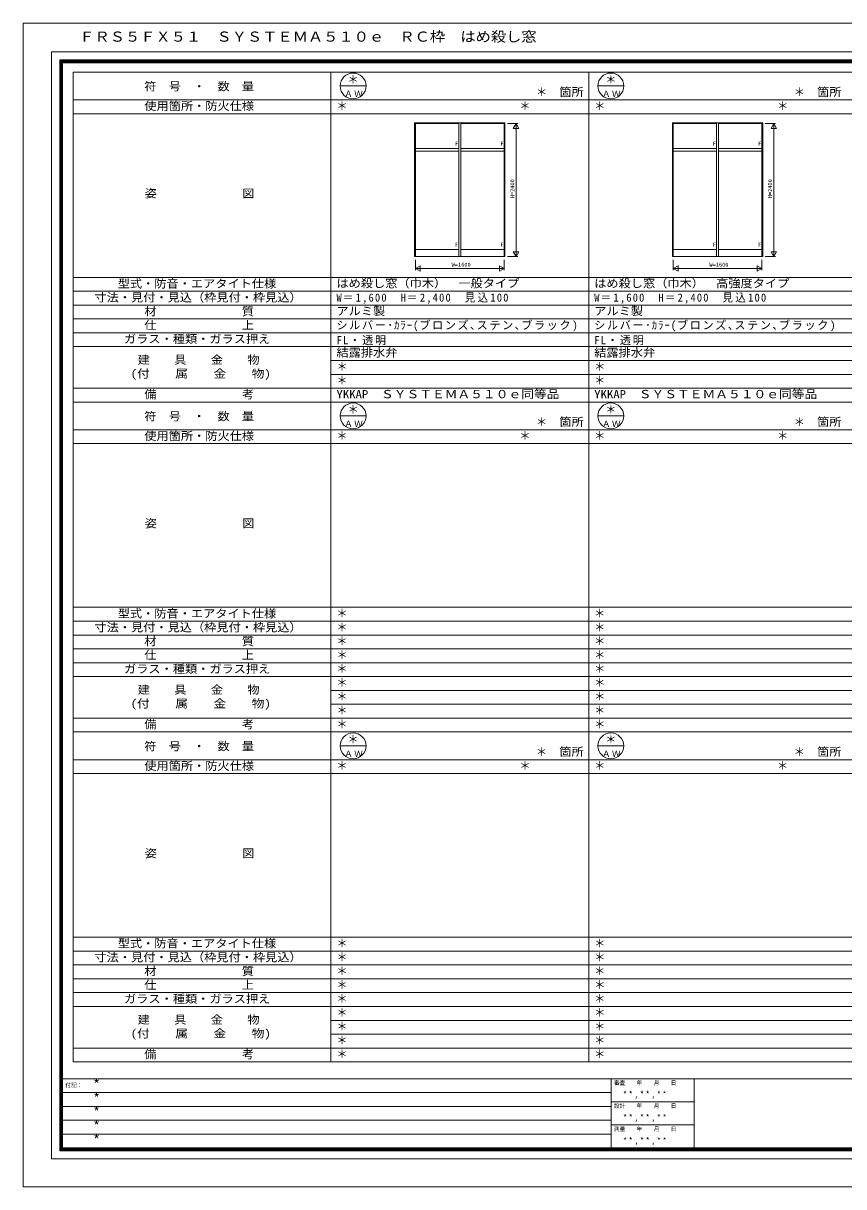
# Model space of a CAD drawing. Units: millimetres, scale not verified. Extents: x -14850 to 14850, y -10500 to 10500.
# Drawn here: x -14850 to -49, y -10500 to 10500 of the extents above; entities that cross this region are included whole.
import ezdxf
from ezdxf.enums import TextEntityAlignment as Align

# ---------------------------------------------------------------- set-up
doc = ezdxf.new("R2010")
doc.units = ezdxf.units.MM
doc.header["$LTSCALE"] = 50
doc.layers.add('0-0_0', color=7, linetype='Continuous')
for name, color, linetype, lineweight in [('0-1_USER1', 7, 'Continuous', 9), ('0-2_YKK_ZWAK', 4, 'Continuous', 9), ('0-3_YKK_11', 2, 'Continuous', 9)]:
    doc.layers.add(name, color=color, linetype=linetype, lineweight=lineweight)
doc.styles.add('ＭＳ ゴシック', font='')
doc.styles.get('ＭＳ ゴシック').set_extended_font_data('MS Gothic')

msp = doc.modelspace()

# ---------------------------------------------------------------- linework, layer by layer
at = {"layer": '0-1_USER1'}
for p, q in [((-14850, 10500), (14850, 10500)), ((-14850, -10500), (-14850, 10500)), ((-14340.23, 9987.41), (14340.79, 9987.41)), ((-14340.23, -9999.25), (-14340.23, 9987.41)), ((-14190.23, 9837.97), (14190.23, 9837.97)), ((-14190.23, -9849.81), (-14190.23, 9837.97)), ((-14177.82, 9825.57), (14177.82, 9825.57)), ((-14177.82, -9837.41), (-14177.82, 9825.57)), ((-14164.85, 9812.59), (14165.42, 9812.59)), ((-14164.85, -9825), (-14164.85, 9812.59)), ((-14152.44, 9799.62), (14152.45, 9799.62)), ((-14152.44, -9812.03), (-14152.44, 9799.62)), ((-14140.04, 9787.22), (14140.04, 9787.22)), ((-14140.04, -9799.06), (-14140.04, 9787.22)), ((-13949.96, 9617.94), (13950.04, 9617.94)), ((-13949.96, -8247.06), (-13949.96, 9617.94)), ((-9299.96, -8247.06), (-9299.96, 9617.94)), ((-4649.96, -8247.06), (-4649.96, 9617.94)), ((-9133.29, 9367.94), (-8666.63, 9367.94)), ((-4483.29, 9367.94), (-4016.63, 9367.94)), ((-13949.96, 9117.94), (13950.04, 9117.94)), ((-13949.96, 8867.94), (13950.04, 8867.94)), ((-13949.96, 5912.94), (13950.04, 5912.94)), ((-13949.96, 5662.94), (13950.04, 5662.94)), ((-13949.96, 5412.94), (13950.04, 5412.94)), ((-13949.96, 5162.94), (13950.04, 5162.94)), ((-13949.96, 4912.94), (13950.04, 4912.94)), ((-13949.96, 4662.94), (13950.04, 4662.94)), ((-9299.96, 4412.94), (13950.04, 4412.94)), ((-9299.96, 4162.94), (13950.04, 4162.94)), ((-13949.96, 3912.94), (13950.04, 3912.94)), ((-13949.96, 3662.94), (13950.04, 3662.94)), ((-9133.29, 3412.94), (-8666.63, 3412.94)), ((-4483.29, 3412.94), (-4016.63, 3412.94)), ((-13949.96, 3162.94), (13950.04, 3162.94)), ((-13949.96, 2912.94), (13950.04, 2912.94)), ((-13949.96, -42.06), (13950.04, -42.06)), ((-13949.96, -292.06), (13950.04, -292.06)), ((-13949.96, -542.06), (13950.04, -542.06)), ((-13949.96, -792.06), (13950.04, -792.06)), ((-13949.96, -1042.06), (13950.04, -1042.06)), ((-13949.96, -1292.06), (13950.04, -1292.06)), ((-9299.96, -1542.06), (13950.04, -1542.06)), ((-9299.96, -1792.06), (13950.04, -1792.06)), ((-13949.96, -2042.06), (13950.04, -2042.06)), ((-13949.96, -2292.06), (13950.04, -2292.06)), ((-9133.29, -2542.06), (-8666.63, -2542.06)), ((-4483.29, -2542.06), (-4016.63, -2542.06)), ((-13949.96, -2792.06), (13950.04, -2792.06)), ((-13949.96, -3042.06), (13950.04, -3042.06)), ((-13949.96, -5997.06), (13950.04, -5997.06)), ((-13949.96, -6247.06), (13950.04, -6247.06)), ((-13949.96, -6497.06), (13950.04, -6497.06)), ((-13949.96, -6747.06), (13950.04, -6747.06)), ((-13949.96, -6997.06), (13950.04, -6997.06)), ((-13949.96, -7247.06), (13950.04, -7247.06)), ((-9299.96, -7497.06), (13950.04, -7497.06)), ((-9299.96, -7747.06), (13950.04, -7747.06)), ((-13949.96, -7997.06), (13950.04, -7997.06)), ((-13949.96, -8247.06), (13950.04, -8247.06)), ((-14190.23, -8550.56), (14190.23, -8550.56)), ((-4245.68, -8550.56), (-4245.68, -9849.81)), ((-2746.8, -8550.56), (-2746.8, -9849.81)), ((-4245.68, -8798.68), (-14190.23, -8798.68)), ((-2746.8, -8965.6), (-4245.68, -8965.6)), ((-4245.68, -9049.62), (-14190.23, -9049.62)), ((-4245.68, -9299.44), (-14190.23, -9299.44)), ((-2746.8, -9382.33), (-4245.68, -9382.33)), ((-4245.68, -9549.25), (-14190.23, -9549.25)), ((14190.23, -9849.81), (-14190.23, -9849.81)), ((14177.82, -9837.41), (-14177.82, -9837.41)), ((14165.42, -9825), (-14164.85, -9825)), ((14152.45, -9812.03), (-14152.44, -9812.03)), ((14140.04, -9799.06), (-14140.04, -9799.06)), ((14340.79, -9999.25), (-14340.23, -9999.25)), ((-14850, -10500), (14850, -10500))]:
    msp.add_line(p, q, dxfattribs=at)
for centre in [(-8899.96, 9367.94), (-4249.96, 9367.94), (-8899.96, 3412.94), (-4249.96, 3412.94), (-8899.96, -2542.06), (-4249.96, -2542.06)]:
    msp.add_circle(centre, 233.33, dxfattribs=at)
at = {"layer": '0-2_YKK_ZWAK'}
for p, q in [((-7789.96, 6288.65), (-7789.96, 8703.65)), ((-7789.96, 8703.65), (-6992.96, 8703.65)), ((-6992.96, 8688.65), (-7774.96, 8688.65)), ((-6992.96, 8688.65), (-7774.96, 8688.65)), ((-7774.96, 8688.65), (-7774.96, 8238.65)), ((-7774.96, 8688.65), (-7774.96, 8238.65)), ((-6992.96, 8703.65), (-6992.96, 6288.65)), ((-6992.96, 8703.65), (-6992.96, 6288.65)), ((-6956.96, 8703.65), (-6992.96, 8703.65)), ((-6992.96, 8238.65), (-6992.96, 8688.65)), ((-6992.96, 8238.65), (-6992.96, 8688.65)), ((-6956.96, 8703.65), (-6956.96, 6288.65)), ((-6956.96, 6288.65), (-6956.96, 8703.65)), ((-6956.96, 8703.65), (-6159.96, 8703.65)), ((-6174.96, 8688.65), (-6956.96, 8688.65)), ((-6174.96, 8688.65), (-6956.96, 8688.65)), ((-6956.96, 8688.65), (-6956.96, 8238.65)), ((-6956.96, 8688.65), (-6956.96, 8238.65)), ((-6174.96, 8238.65), (-6174.96, 8688.65)), ((-6174.96, 8238.65), (-6174.96, 8688.65)), ((-6159.96, 6288.65), (-6159.96, 8703.65)), ((-3139.96, 6288.65), (-3139.96, 8703.65)), ((-3139.96, 8703.65), (-2342.96, 8703.65)), ((-2342.96, 8688.65), (-3124.96, 8688.65)), ((-2342.96, 8688.65), (-3124.96, 8688.65)), ((-3124.96, 8688.65), (-3124.96, 8238.65)), ((-3124.96, 8688.65), (-3124.96, 8238.65)), ((-2342.96, 8703.65), (-2342.96, 6288.65)), ((-2342.96, 8703.65), (-2342.96, 6288.65)), ((-2306.96, 8703.65), (-2342.96, 8703.65)), ((-2342.96, 8238.65), (-2342.96, 8688.65)), ((-2342.96, 8238.65), (-2342.96, 8688.65)), ((-2306.96, 8703.65), (-2306.96, 6288.65)), ((-2306.96, 6288.65), (-2306.96, 8703.65)), ((-2306.96, 8703.65), (-1509.96, 8703.65)), ((-1524.96, 8688.65), (-2306.96, 8688.65)), ((-1524.96, 8688.65), (-2306.96, 8688.65)), ((-2306.96, 8688.65), (-2306.96, 8238.65)), ((-2306.96, 8688.65), (-2306.96, 8238.65)), ((-1524.96, 8238.65), (-1524.96, 8688.65)), ((-1524.96, 8238.65), (-1524.96, 8688.65)), ((-1509.96, 6288.65), (-1509.96, 8703.65)), ((-7774.96, 8238.65), (-7774.96, 8188.65)), ((-7774.96, 8238.65), (-6992.96, 8238.65)), ((-6992.96, 8188.65), (-6992.96, 8238.65)), ((-6956.96, 8238.65), (-6956.96, 8188.65)), ((-6956.96, 8238.65), (-6174.96, 8238.65)), ((-6174.96, 8188.65), (-6174.96, 8238.65)), ((-3124.96, 8238.65), (-3124.96, 8188.65)), ((-3124.96, 8238.65), (-2342.96, 8238.65)), ((-2342.96, 8188.65), (-2342.96, 8238.65)), ((-2306.96, 8238.65), (-2306.96, 8188.65)), ((-2306.96, 8238.65), (-1524.96, 8238.65)), ((-1524.96, 8188.65), (-1524.96, 8238.65)), ((-7774.96, 8188.65), (-7774.96, 6413.65)), ((-7774.96, 8188.65), (-7774.96, 6288.65)), ((-6992.96, 8188.65), (-7774.96, 8188.65)), ((-6992.96, 6413.65), (-6992.96, 8188.65)), ((-6992.96, 6288.65), (-6992.96, 8188.65)), ((-6956.96, 8188.65), (-6956.96, 6413.65)), ((-6956.96, 8188.65), (-6956.96, 6288.65)), ((-6174.96, 8188.65), (-6956.96, 8188.65)), ((-6174.96, 6413.65), (-6174.96, 8188.65)), ((-6174.96, 6288.65), (-6174.96, 8188.65)), ((-3124.96, 8188.65), (-3124.96, 6413.65)), ((-3124.96, 8188.65), (-3124.96, 6288.65)), ((-2342.96, 8188.65), (-3124.96, 8188.65)), ((-2342.96, 6413.65), (-2342.96, 8188.65)), ((-2342.96, 6288.65), (-2342.96, 8188.65)), ((-2306.96, 8188.65), (-2306.96, 6413.65)), ((-2306.96, 8188.65), (-2306.96, 6288.65)), ((-1524.96, 8188.65), (-2306.96, 8188.65)), ((-1524.96, 6413.65), (-1524.96, 8188.65)), ((-1524.96, 6288.65), (-1524.96, 8188.65)), ((-7774.96, 6413.65), (-6992.96, 6413.65)), ((-6956.96, 6413.65), (-6174.96, 6413.65)), ((-3124.96, 6413.65), (-2342.96, 6413.65)), ((-2306.96, 6413.65), (-1524.96, 6413.65)), ((-7789.96, 6288.65), (-6977.96, 6288.65)), ((-7774.96, 6288.65), (-6992.96, 6288.65)), ((-6992.96, 6288.65), (-6956.96, 6288.65)), ((-6992.96, 6288.65), (-6977.96, 6288.65)), ((-6956.96, 6288.65), (-6971.96, 6288.65)), ((-6971.96, 6288.65), (-6159.96, 6288.65)), ((-6956.96, 6288.65), (-6174.96, 6288.65)), ((-3139.96, 6288.65), (-2327.96, 6288.65)), ((-3124.96, 6288.65), (-2342.96, 6288.65)), ((-2342.96, 6288.65), (-2306.96, 6288.65)), ((-2342.96, 6288.65), (-2327.96, 6288.65)), ((-2306.96, 6288.65), (-2321.96, 6288.65)), ((-2321.96, 6288.65), (-1509.96, 6288.65)), ((-2306.96, 6288.65), (-1524.96, 6288.65))]:
    msp.add_line(p, q, dxfattribs=at)
for points in [[(-7774.96, 8238.65), (-6992.96, 8238.65), (-7774.96, 8238.65)], [(-6956.96, 8238.65), (-6174.96, 8238.65), (-6956.96, 8238.65)], [(-3124.96, 8238.65), (-2342.96, 8238.65), (-3124.96, 8238.65)], [(-2306.96, 8238.65), (-1524.96, 8238.65), (-2306.96, 8238.65)], [(-7774.96, 8188.65), (-6992.96, 8188.65), (-7774.96, 8188.65)], [(-6956.96, 8188.65), (-6174.96, 8188.65), (-6956.96, 8188.65)], [(-3124.96, 8188.65), (-2342.96, 8188.65), (-3124.96, 8188.65)], [(-2306.96, 8188.65), (-1524.96, 8188.65), (-2306.96, 8188.65)]]:
    msp.add_lwpolyline(points, dxfattribs=at)
at = {"layer": '0-3_YKK_11'}
for p, q in [((-6114.96, 8688.65), (-5929.96, 8688.65)), ((-5959.96, 8688.65), (-6009.96, 8602.05)), ((-5959.96, 6289.65), (-5959.96, 8687.65)), ((-1464.96, 8688.65), (-1279.96, 8688.65)), ((-1309.96, 8688.65), (-1359.96, 8602.05)), ((-1309.96, 6289.65), (-1309.96, 8687.65)), ((-6009.96, 8602.05), (-5909.96, 8602.05)), ((-1359.96, 8602.05), (-1259.96, 8602.05)), ((-6009.96, 6375.25), (-5959.96, 6288.65)), ((-5909.96, 6375.25), (-6009.96, 6375.25)), ((-5959.96, 6288.65), (-5959.96, 6388.65)), ((-5959.96, 6288.65), (-5909.96, 6375.25)), ((-1359.96, 6375.25), (-1309.96, 6288.65)), ((-1259.96, 6375.25), (-1359.96, 6375.25)), ((-1309.96, 6288.65), (-1309.96, 6388.65)), ((-1309.96, 6288.65), (-1259.96, 6375.25)), ((-7774.96, 6228.65), (-7774.96, 6043.65)), ((-7688.36, 6123.65), (-7774.96, 6073.65)), ((-7688.36, 6023.65), (-7688.36, 6123.65)), ((-6174.96, 6228.65), (-6174.96, 6043.65)), ((-6114.96, 6288.65), (-5929.96, 6288.65)), ((-3124.96, 6228.65), (-3124.96, 6043.65)), ((-1611.56, 6123.65), (-1611.56, 6023.65)), ((-1524.96, 6073.65), (-1611.56, 6123.65)), ((-1524.96, 6228.65), (-1524.96, 6043.65)), ((-1464.96, 6288.65), (-1279.96, 6288.65)), ((-7774.96, 6073.65), (-7688.36, 6023.65)), ((-7774.96, 6073.65), (-7674.96, 6073.65)), ((-7773.96, 6073.65), (-6175.96, 6073.65)), ((-6174.96, 6073.65), (-6274.96, 6073.65)), ((-3124.96, 6073.65), (-3024.96, 6073.65)), ((-3123.96, 6073.65), (-1525.96, 6073.65)), ((-1524.96, 6073.65), (-1624.96, 6073.65)), ((-1611.56, 6023.65), (-1524.96, 6073.65))]:
    msp.add_line(p, q, dxfattribs=at)
for points in [[(-5909.96, 8602.05), (-5959.96, 8688.65), (-5959.96, 8588.65)], [(-1259.96, 8602.05), (-1309.96, 8688.65), (-1309.96, 8588.65)]]:
    msp.add_lwpolyline(points, dxfattribs=at)
for points in [[(-6261.56, 6123.65), (-6261.56, 6023.65), (-6174.96, 6073.65)], [(-3038.36, 6023.65), (-3038.36, 6123.65), (-3124.96, 6073.65)]]:
    msp.add_lwpolyline(points, close=True, dxfattribs=at)

# ---------------------------------------------------------------- texts
at = {"layer": '0-0_0', "color": 3, "style": 'ＭＳ ゴシック', "width": 1.1}
msp.add_text('ＦＲＳ５ＦＸ５１\u3000ＳＹＳＴＥＭＡ５１０ｅ\u3000ＲＣ枠\u3000はめ殺し窓', height=183.3, dxfattribs=at).set_placement((-13840.22, 10112.41), align=Align.BOTTOM_LEFT)
at = {"layer": '0-0_0', "style": 'ＭＳ ゴシック'}
for p in [(-8999.96, 9367.94), (-4349.96, 9367.94), (-5599.96, 9142.94), (-949.96, 9142.94), (-9199.96, 8892.94), (-5899.96, 8892.94), (-4549.96, 8892.94), (-1249.96, 8892.94), (-9199.96, 4187.94), (-4549.96, 4187.94), (-9199.96, 3937.94), (-4549.96, 3937.94), (-8999.96, 3412.94), (-4349.96, 3412.94), (-5599.96, 3187.94), (-949.96, 3187.94), (-9199.96, 2937.94), (-5899.96, 2937.94), (-4549.96, 2937.94), (-1249.96, 2937.94), (-9199.96, -267.06), (-4549.96, -267.06), (-9199.96, -517.06), (-4549.96, -517.06), (-9199.96, -767.06), (-4549.96, -767.06), (-9199.96, -1017.06), (-4549.96, -1017.06), (-9199.96, -1267.06), (-4549.96, -1267.06), (-9199.96, -1517.06), (-4549.96, -1517.06), (-9199.96, -1767.06), (-4549.96, -1767.06), (-9199.96, -2017.06), (-4549.96, -2017.06), (-9199.96, -2267.06), (-4549.96, -2267.06), (-8999.96, -2542.06), (-4349.96, -2542.06), (-5599.96, -2767.06), (-949.96, -2767.06), (-9199.96, -3017.06), (-5899.96, -3017.06), (-4549.96, -3017.06), (-1249.96, -3017.06), (-9199.96, -6222.06), (-4549.96, -6222.06), (-9199.96, -6472.06), (-4549.96, -6472.06), (-9199.96, -6722.06), (-4549.96, -6722.06), (-9199.96, -6972.06), (-4549.96, -6972.06), (-9199.96, -7222.06), (-4549.96, -7222.06), (-9199.96, -7472.06), (-4549.96, -7472.06), (-9199.96, -7722.06), (-4549.96, -7722.06), (-9199.96, -7972.06), (-4549.96, -7972.06), (-9199.96, -8222.06), (-4549.96, -8222.06)]:
    msp.add_text('＊', height=146.6, dxfattribs=at).set_placement(p, align=Align.BOTTOM_LEFT)
for s, width, p in [('はめ殺し窓（巾木）\u3000一般タイプ', 1.1, (-9199.96, 5687.94)), ('はめ殺し窓（巾木）\u3000高強度タイプ', 1.1, (-4549.96, 5687.94)), ('アルミ製', 1.1, (-9199.96, 5187.94)), ('アルミ製', 1.1, (-4549.96, 5187.94)), ('結露排水弁', 1.1, (-9199.96, 4437.94)), ('結露排水弁', 1.1, (-4549.96, 4437.94)), ('YKKAP\u3000ＳＹＳＴＥＭＡ５１０ｅ同等品', 1.15, (-9199.96, 3687.94)), ('YKKAP\u3000ＳＹＳＴＥＭＡ５１０ｅ同等品', 1.15, (-4549.96, 3687.94))]:
    msp.add_text(s, height=146.6, dxfattribs=dict(at, width=width)).set_placement(p, align=Align.BOTTOM_LEFT)
at = {"layer": '0-0_0', "char_height": 146.6, "attachment_point": 7, "style": 'ＭＳ ゴシック'}
for s, insert in [('\\T1.22;\\W0.95;W＝1,600\u3000H＝2,400\\~\\~見込100', (-9199.96, 5437.94)), ('\\T1.22;\\W0.95;W＝1,600\u3000H＝2,400\\~\\~見込100', (-4549.96, 5437.94)), ('\\T1.15;シルバー･ｶﾗｰ(ブロンズ､ステン､ブラック)', (-9199.96, 4937.94)), ('\\T1.15;シルバー･ｶﾗｰ(ブロンズ､ステン､ブラック)', (-4549.96, 4937.94)), ('\\T1.16;FL・透明', (-9199.96, 4687.94)), ('\\T1.16;FL・透明', (-4549.96, 4687.94))]:
    msp.add_mtext(s, dxfattribs=dict(at, insert=insert))
at = {"layer": '0-1_USER1', "style": 'ＭＳ ゴシック'}
for s, width, p in [('符\u3000号\u3000・\u3000数\u3000量', 1.1, (-12666.33, 9242.94)), ('箇所', 1.1, (-5179.96, 9142.94)), ('箇所', 1.1, (-529.96, 9142.94)), ('使用箇所・防火仕様', 1.1, (-12666.33, 8887.94)), ('姿\u3000\u3000\u3000\u3000\u3000\u3000\u3000図', 1.1, (-12659.66, 7310.44)), ('型式・防音・エアタイト仕様', 1.1, (-13146.33, 5682.94)), ('寸法・見付・見込（枠見付・枠見込）', 1.1, (-13566.33, 5432.94)), ('材\u3000\u3000\u3000\u3000\u3000\u3000\u3000質', 1.1, (-12666.33, 5182.94)), ('仕\u3000\u3000\u3000\u3000\u3000\u3000\u3000上', 1.1, (-12666.33, 4932.94)), ('ガラス・種類・ガラス押え', 1.1, (-13033, 4682.94)), ('建\u3000\u3000具\u3000\u3000金\u3000\u3000物', 1.1, (-12786.33, 4307.94)), ('(付\u3000\u3000属\u3000\u3000金\u3000\u3000物)', 1.15, (-12913, 4057.94)), ('備\u3000\u3000\u3000\u3000\u3000\u3000\u3000考', 1.1, (-12666.33, 3682.94)), ('符\u3000号\u3000・\u3000数\u3000量', 1.1, (-12666.33, 3287.94)), ('箇所', 1.1, (-5179.96, 3187.94)), ('箇所', 1.1, (-529.96, 3187.94)), ('使用箇所・防火仕様', 1.1, (-12666.33, 2932.94)), ('姿\u3000\u3000\u3000\u3000\u3000\u3000\u3000図', 1.1, (-12659.66, 1355.44)), ('型式・防音・エアタイト仕様', 1.1, (-13146.33, -272.06)), ('寸法・見付・見込（枠見付・枠見込）', 1.1, (-13566.33, -522.06)), ('材\u3000\u3000\u3000\u3000\u3000\u3000\u3000質', 1.1, (-12666.33, -772.06)), ('仕\u3000\u3000\u3000\u3000\u3000\u3000\u3000上', 1.1, (-12666.33, -1022.06)), ('ガラス・種類・ガラス押え', 1.1, (-13033, -1272.06)), ('建\u3000\u3000具\u3000\u3000金\u3000\u3000物', 1.1, (-12786.33, -1647.06)), ('(付\u3000\u3000属\u3000\u3000金\u3000\u3000物)', 1.15, (-12913, -1897.06)), ('備\u3000\u3000\u3000\u3000\u3000\u3000\u3000考', 1.1, (-12666.33, -2272.06)), ('符\u3000号\u3000・\u3000数\u3000量', 1.1, (-12666.33, -2667.06)), ('箇所', 1.1, (-5179.96, -2767.06)), ('箇所', 1.1, (-529.96, -2767.06)), ('使用箇所・防火仕様', 1.1, (-12666.33, -3022.06)), ('姿\u3000\u3000\u3000\u3000\u3000\u3000\u3000図', 1.1, (-12659.66, -4599.56)), ('型式・防音・エアタイト仕様', 1.1, (-13146.33, -6227.06)), ('寸法・見付・見込（枠見付・枠見込）', 1.1, (-13566.33, -6477.06)), ('材\u3000\u3000\u3000\u3000\u3000\u3000\u3000質', 1.1, (-12666.33, -6727.06)), ('仕\u3000\u3000\u3000\u3000\u3000\u3000\u3000上', 1.1, (-12666.33, -6977.06)), ('ガラス・種類・ガラス押え', 1.1, (-13033, -7227.06)), ('建\u3000\u3000具\u3000\u3000金\u3000\u3000物', 1.1, (-12786.33, -7602.06)), ('(付\u3000\u3000属\u3000\u3000金\u3000\u3000物)', 1.15, (-12913, -7852.06)), ('備\u3000\u3000\u3000\u3000\u3000\u3000\u3000考', 1.1, (-12666.33, -8227.06))]:
    msp.add_text(s, height=146.6, dxfattribs=dict(at, width=width)).set_placement(p, align=Align.BOTTOM_LEFT)
at = {"layer": '0-1_USER1', "color": 3, "style": 'ＭＳ ゴシック'}
for p in [(-13590.04, -8798.68), (-13590.04, -9049.62), (-13590.04, -9299.62), (-13590.04, -9550.38), (-13590.04, -9800.38)]:
    msp.add_text('*', height=183.3, dxfattribs=at).set_placement(p, align=Align.BOTTOM_LEFT)
at = {"layer": '0-1_USER1', "color": 4, "style": 'ＭＳ ゴシック'}
for s, p in [('審査\u3000\u3000年\u3000\u3000月\u3000\u3000日', (-4195.68, -8683.68)), ('付記：', (-14090.04, -8723.68)), ('設計\u3000\u3000年\u3000\u3000月\u3000\u3000日', (-4195.68, -9098.72)), ('測量\u3000\u3000年\u3000\u3000月\u3000\u3000日', (-4195.68, -9515.45))]:
    msp.add_text(s, height=73.31, dxfattribs=at).set_placement(p, align=Align.BOTTOM_LEFT)
at = {"layer": '0-1_USER1', "char_height": 110, "attachment_point": 7, "style": 'ＭＳ ゴシック'}
for s, insert in [('\\T1.17;ＡＷ', (-9059.96, 9167.94)), ('\\T1.17;ＡＷ', (-4409.96, 9167.94)), ('\\T1.17;ＡＷ', (-9059.96, 3212.94)), ('\\T1.17;ＡＷ', (-4409.96, 3212.94)), ('\\T1.17;ＡＷ', (-9059.96, -2742.06)), ('\\T1.17;ＡＷ', (-4409.96, -2742.06)), ('\\T1.39;\\W0.85;**,**,**', (-4029.7, -8916.54)), ('\\T1.39;\\W0.85;**,**,**', (-4029.7, -9333.27)), ('\\T1.39;\\W0.85;**,**,**', (-4029.7, -9750))]:
    msp.add_mtext(s, dxfattribs=dict(at, insert=insert))
at = {"layer": '0-2_YKK_ZWAK', "style": 'ＭＳ ゴシック'}
for p in [(-7061.82, 8268.65), (-6243.82, 8268.65), (-2411.82, 8268.65), (-1593.82, 8268.65), (-7061.82, 6443.65), (-6243.82, 6443.65), (-2411.82, 6443.65), (-1593.82, 6443.65)]:
    msp.add_text('F', height=73.31, dxfattribs=at).set_placement(p, align=Align.BOTTOM_LEFT)
at = {"layer": '0-3_YKK_11', "color": 4, "style": 'ＭＳ ゴシック'}
for p in [(-5969.96, 7341.22), (-1319.96, 7341.22)]:
    msp.add_text('H=2400', height=73.31, rotation=90, dxfattribs=at).set_placement(p, align=Align.BOTTOM_LEFT)
for p in [(-7122.39, 6083.65), (-2472.39, 6083.65)]:
    msp.add_text('W=1600', height=73.31, dxfattribs=at).set_placement(p, align=Align.BOTTOM_LEFT)

doc.saveas('drawing.dxf')
